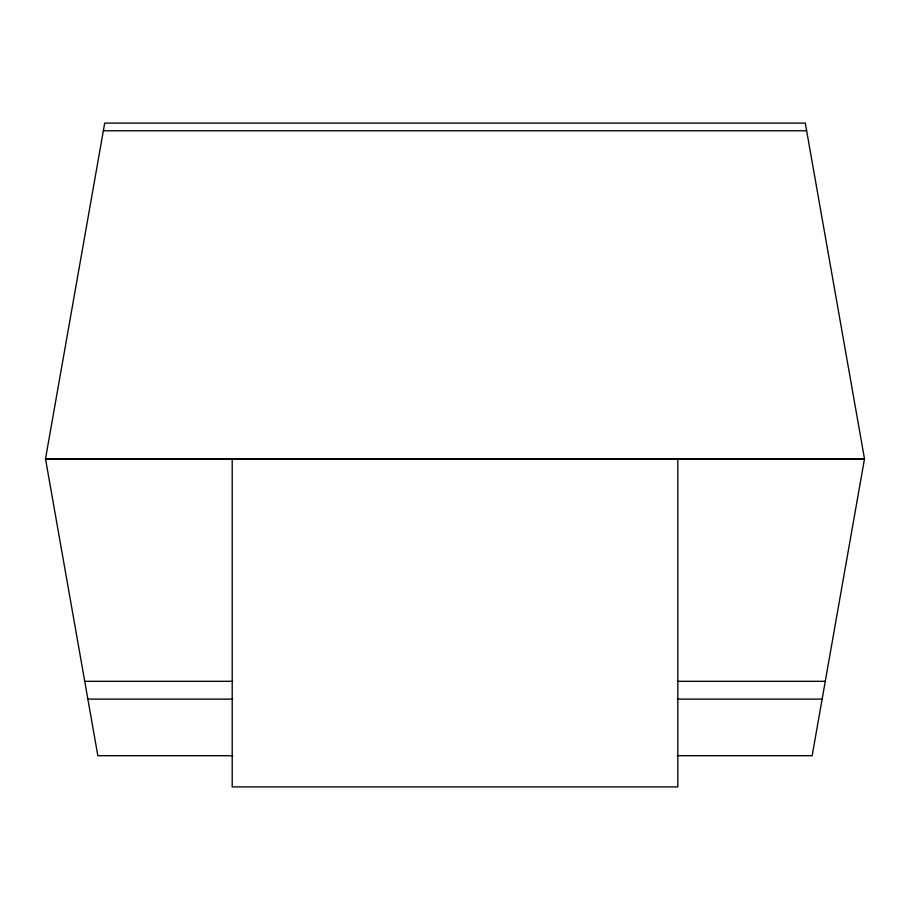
<?xml version="1.0" encoding="UTF-8"?>
<svg xmlns="http://www.w3.org/2000/svg" width="910" height="910" viewBox="0 0 910 910"><rect width="100%" height="100%" fill="white"/><g stroke="black" fill="none" stroke-linecap="round" stroke-linejoin="round"><path stroke-width="1.36" d="M677.245 755.709L812.152 755.709L864.5 458.845L45.5 458.845L864.5 458.845L805.293 123.1L104.707 123.1L45.5 458.845L97.848 755.709L232.755 755.709M103.342 130.778L806.658 130.778M84.732 681.317L232.55 681.317M677.449 681.317L825.268 681.317M87.872 699.13L232.732 699.13M677.267 699.13L822.128 699.13M677.802 459.095L677.802 786.9L232.198 786.9L232.198 459.095"/></g></svg>
